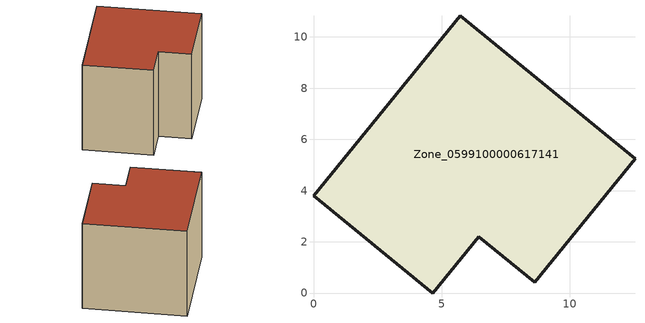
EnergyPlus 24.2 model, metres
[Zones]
Zone_0599100000617141
 floor ground (C_G): 6.45,2.2 4.65,0 0,3.8 5.72,10.82 12.55,5.24 8.63,0.42 z0
 wall outside (C_F): 5.72,10.82 0,3.8 4.65,0 6.45,2.2 8.63,0.42 12.55,5.24 5.72,10.82 z0:8.43
 roof outside (C_R): 8.63,0.42 12.55,5.24 5.72,10.82 0,3.8 4.65,0 6.45,2.2 z8.43
[BUILDING]
Pand.0599100000617141: North Axis=0; Terrain=City; Loads Convergence Tolerance Value=0.04; Temperature Convergence Tolerance Value=0.4; Solar Distribution=FullExterior; Maximum Number of Warmup Days=25; Minimum Number of Warmup Days=1
[Site:Location]
Rotterdam.The.Hague.AP_ZH_NLD Design_Conditions: Latitude=51.96; Longitude=4.45; Time Zone=1; Elevation=-4.5
[SITE:GROUNDTEMPERATURE:BUILDINGSURFACE]
18, 18, 18, 18, 18, 18, 18, 18, 18, 18, 18, 18
[MATERIAL] Thermal Absorptance=0.9; Solar Absorptance=0.7; Visible Absorptance=0.7
Name | Roughness | Thickness | Conductivity | Density | Specific Heat
G.TC.1946-1964 | MediumSmooth | 0.15 | 1 | 540 | 1210
F.TC.1946-1964 | Rough | 0.3 | 0.857143 | 1920 | 840
R.TC.1946-1964 | MediumRough | 0.2 | 0.235294 | 1500 | 1000
[CONSTRUCTION]
C_G: G.TC.1946-1964
C_F: F.TC.1946-1964
C_R: R.TC.1946-1964
[ZONE]
Zone_0599100000617141: Type=1; Multiplier=1; Ceiling Height=Autocalculate; Volume=Autocalculate; Floor Area=autocalculate; Part of Total Floor Area=Yes
[ZONEINFILTRATION:DESIGNFLOWRATE]
Infil_Zone_0599100000617141: Zone or ZoneList or Space or SpaceList=Zone_0599100000617141; Schedule=AlwaysOn; Design Flow Rate Calculation Method=Flow/Area; Flow Rate per Floor Area=0.003; Constant Term Coefficient=1; Temperature Term Coefficient=0; Velocity Term Coefficient=0; Velocity Squared Term Coefficient=0
[HVACTEMPLATE:ZONE:IDEALLOADSAIRSYSTEM]
Zone_0599100000617141: Maximum Heating Supply Air Temperature=50; Minimum Cooling Supply Air Temperature=13; Maximum Heating Supply Air Humidity Ratio=0.0156; Minimum Cooling Supply Air Humidity Ratio=0.0077; Heating Limit=NoLimit; Cooling Limit=NoLimit; Dehumidification Control Type=ConstantSensibleHeatRatio; Cooling Sensible Heat Ratio=0.7; Dehumidification Setpoint=60; Humidification Control Type=None; Humidification Setpoint=30; Outdoor Air Method=None; Outdoor Air Flow Rate per Person=0.00944; Outdoor Air Flow Rate per Zone Floor Area=0; Outdoor Air Flow Rate per Zone=0; Demand Controlled Ventilation Type=None; Outdoor Air Economizer Type=NoEconomizer; Heat Recovery Type=None; Sensible Heat Recovery Effectiveness=0.7; Latent Heat Recovery Effectiveness=0.65
[ZONECONTROL:THERMOSTAT]
ThermostatControl_Zone_0599100000617141: Zone or ZoneList=Zone_0599100000617141; Control Type Schedule=DualSetpointControlType; Control 1=Thermostat_Zone_0599100000617141; Temperature Difference Between Cutout And Setpoint=0
[THERMOSTATSETPOINT:DUALSETPOINT]
Thermostat_Zone_0599100000617141: Heating Setpoint Temperature Schedule=HeatingSetpoint_Zone_0599100000617141; Cooling Setpoint Temperature Schedule=CoolingSetpoint_Zone_0599100000617141
[SCHEDULE:COMPACT]
HeatingSetpoint_Zone_0599100000617141: Through: 12/31, For: AllDays, Until: 24:00, 21
CoolingSetpoint_Zone_0599100000617141: Through: 12/31, For: AllDays, Until: 24:00, 24
DualSetpointControlType: Through: 12/31, For: AllDays, Until: 24:00, 4
AlwaysOn: Through: 12/31, For: AllDays, Until: 24:00, 1
